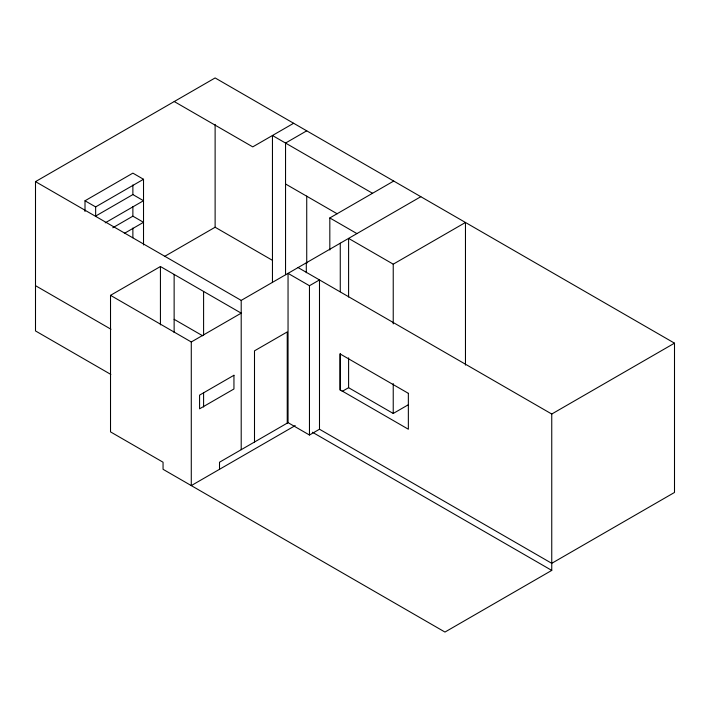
<?xml version="1.0" encoding="UTF-8"?>
<svg xmlns="http://www.w3.org/2000/svg" width="710" height="710" viewBox="0 0 710 710"><rect width="100%" height="100%" fill="white"/><g stroke="black" fill="none" stroke-linecap="round" stroke-linejoin="round"><path stroke-width="1.06" d="M110.84 374.436L35.5 330.94L35.5 181.636L215.121 77.94L674.5 343.161L674.5 492.456L551.75 563.323L319.491 429.23L309.462 435.017L288.047 422.654L219.514 462.219L219.514 469.301M85.005 211.491L85.005 200.779L132.876 173.133L143.518 179.275L143.518 244.977M85.005 200.779L95.646 206.921L143.518 179.275M95.539 216.133L132.876 194.576L143.518 200.717L105.222 222.825M112.775 227.777L132.876 216.168L143.518 222.31L124.365 233.368M293.638 123.274L252.751 146.872L174.234 101.539M306.729 130.826L285.544 143.056L285.544 274.663M164.436 256.496L215.121 227.236L272.569 260.401M110.52 295.342L160.433 266.525L241.205 313.154L191.283 341.98L110.52 295.342L110.52 431.884L163.052 462.219L163.052 469.301L444.966 632.06L551.75 570.405L551.75 414.028L298.076 267.563M329.822 250.026L329.822 217.943L393.722 181.05M35.5 181.636L241.205 300.401L420.826 196.697M288.047 422.654L288.047 273.359L309.462 285.722L319.491 279.926L319.491 429.23M348.592 297.011L348.592 238.4L393.233 264.173L465.467 222.47L465.467 365.135M342.113 391.432L348.592 387.695L393.233 413.468L408.436 404.691M295.2 425.609L191.283 485.604L191.283 341.98M551.75 414.028L674.5 343.161M372.537 193.289L272.454 135.504L272.454 282.589M285.544 183.988L337.17 213.79M329.822 217.943L356.917 233.59M174.136 319.322L202.643 335.777M312.435 432.239L551.75 570.405M35.5 285.668L110.991 329.254M393.233 264.173L393.233 323.893M393.233 383.613L393.233 413.468M348.592 357.84L348.592 387.695M340.267 243.21L340.267 291.712M340.267 353.722L340.267 390.287M309.462 285.722L309.462 435.017M306.729 196.084L306.729 263.534M306.303 262.815L306.303 272.738M287.239 423.116L287.239 331.934L254.499 350.838L254.499 442.019M241.205 300.401L241.205 449.696M215.121 124.383L215.121 227.236M203.593 291.446L203.593 335.235M203.593 392.648L203.593 406.999M174.136 274.433L174.136 332.573M160.433 266.525L160.433 324.887M132.876 184.928L132.876 194.576M132.876 206.45L132.876 216.168M132.876 228.043L132.876 237.752M95.646 206.921L95.646 216.568M233.945 375.279L199.572 395.124L199.572 408.827L233.945 388.982L233.945 375.279M408.356 393.331L340.028 353.882L340.028 389.781L408.356 429.23L408.356 393.331"/></g></svg>
